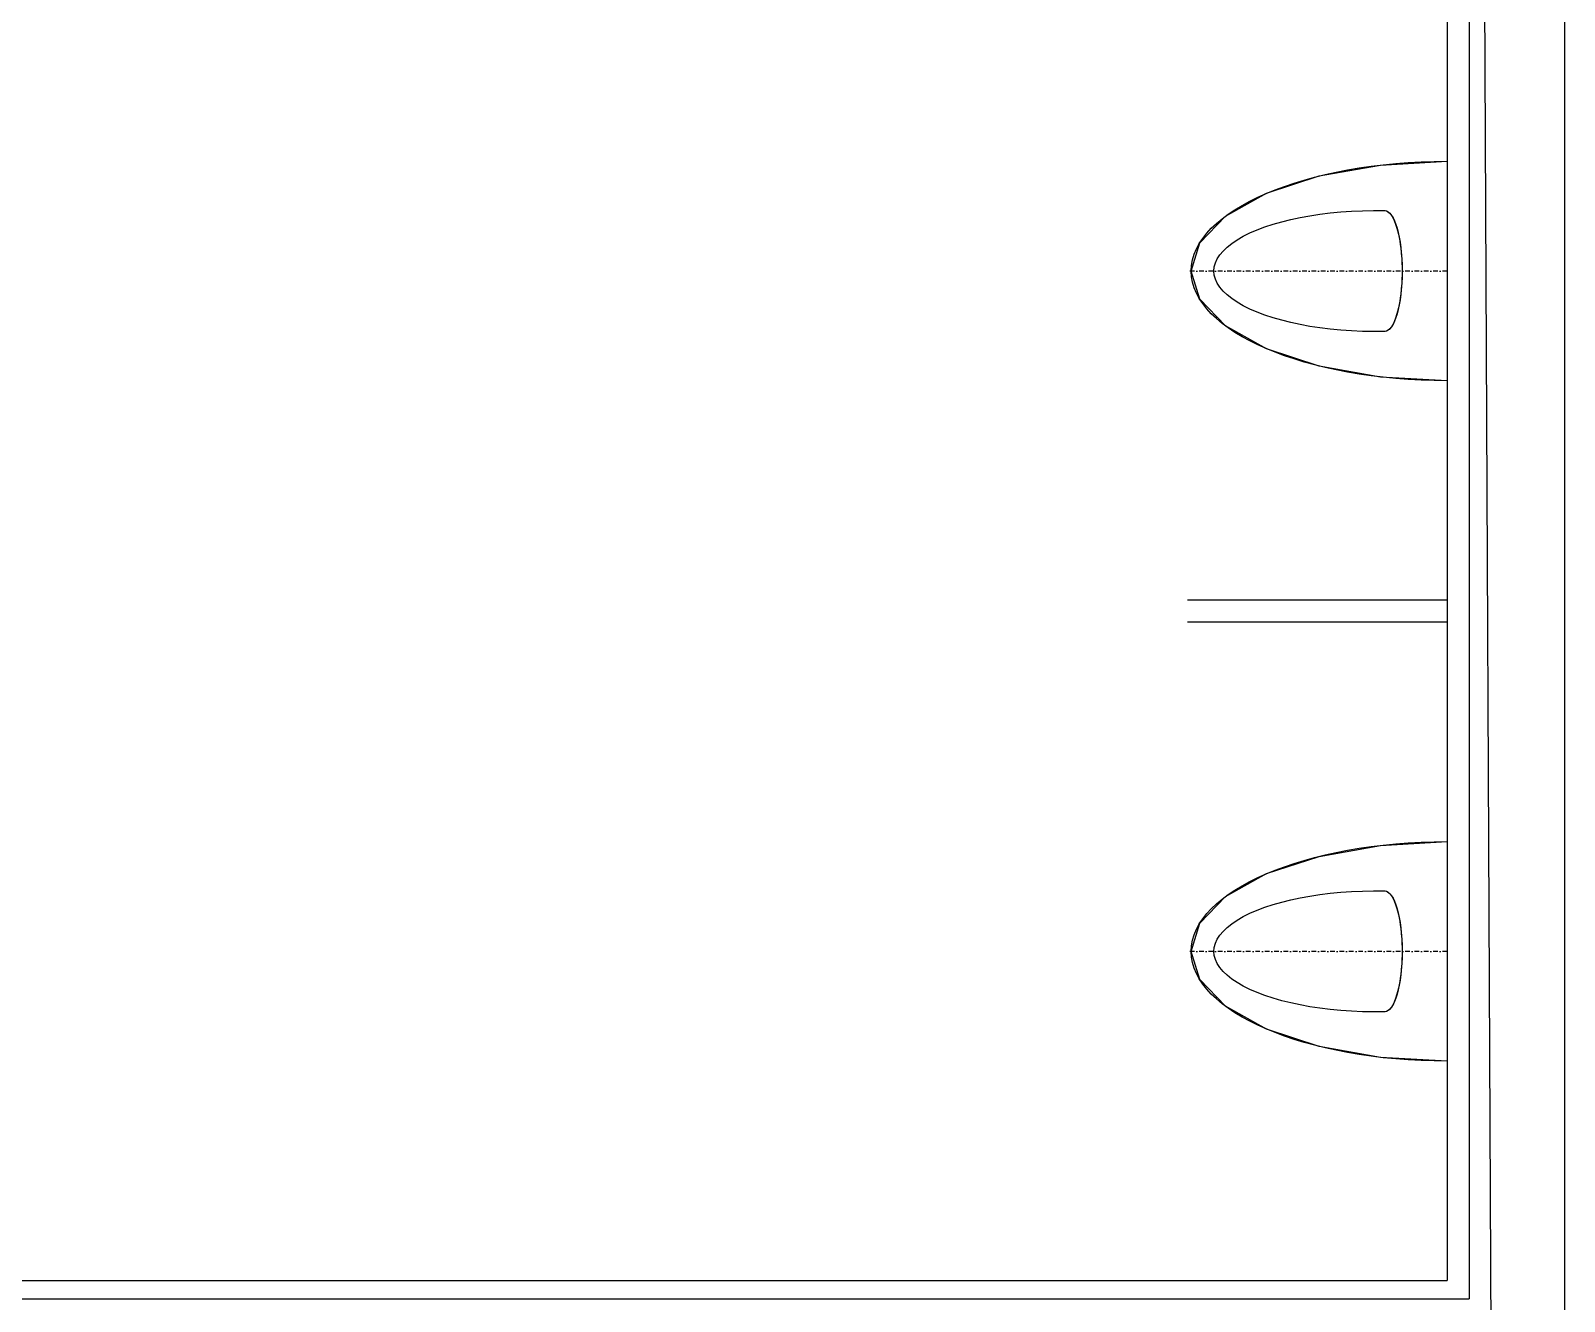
# Model space of a CAD drawing. Header units: millimetres. Extents: x 1372008 to 1414120, y -182161 to -161891.
# Drawn here: x 1393549 to 1395645, y -168899 to -167163 of the extents above; entities that cross this region are included whole.
import ezdxf

# ---------------------------------------------------------------- set-up
doc = ezdxf.new("R2010")
doc.units = ezdxf.units.MM
doc.linetypes.add('DASHDOT2', pattern=[12.7, 6.35, -3.175, 0, -3.175])
for name, color, linetype in [('Divar-komek', 7, 'Continuous'), ('Kafel', 7, 'Continuous'), ('Santexnika', 7, 'Continuous'), ('sutun1', 7, 'Continuous')]:
    doc.layers.add(name, color=color, linetype=linetype)

msp = doc.modelspace()

# ---------------------------------------------------------------- linework, layer by layer
at = {"layer": 'Divar-komek'}
for p, q in [((1395515.2, -162561.1), (1395515.2, -168896.1)), ((1395645.2, -162561.1), (1395645.2, -169026.1)), ((1391865.2, -168896.1), (1395515.2, -168896.1))]:
    msp.add_line(p, q, dxfattribs=at)
at = {"layer": 'Kafel'}
for p, q in [((1395485.2, -162391.1), (1395485.2, -168871.1)), ((1395515.2, -162561.1), (1395515.2, -168871.1)), ((1391865.2, -168871.1), (1395485.2, -168871.1))]:
    msp.add_line(p, q, dxfattribs=at)
at = {"layer": 'Santexnika'}
for p, q in [((1395485.2, -167341.1), (1395485.2, -167641.1)), ((1395485.2, -167341.1), (1395485.2, -167641.1)), ((1395485.2, -167341.1), (1395485.2, -167641.1)), ((1395485.2, -167341.1), (1395485.2, -167641.1)), ((1395485.2, -167341.1), (1395485.2, -167641.1)), ((1395485.2, -167341.1), (1395485.2, -167641.1)), ((1395485.2, -167341.1), (1395485.2, -167641.1)), ((1395485.2, -167341.1), (1395485.2, -167641.1)), ((1395485.2, -167941.1), (1395130.2, -167941.1)), ((1395485.2, -167941.1), (1395130.2, -167941.1)), ((1395485.2, -167941.1), (1395130.2, -167941.1)), ((1395485.2, -167941.1), (1395130.2, -167941.1)), ((1395485.2, -167941.1), (1395130.2, -167941.1)), ((1395485.2, -167941.1), (1395130.2, -167941.1)), ((1395485.2, -167941.1), (1395130.2, -167941.1)), ((1395485.2, -167941.1), (1395130.2, -167941.1)), ((1395485.2, -167971.1), (1395130.2, -167971.1)), ((1395485.2, -167971.1), (1395130.2, -167971.1)), ((1395485.2, -167971.1), (1395130.2, -167971.1)), ((1395485.2, -167971.1), (1395130.2, -167971.1)), ((1395485.2, -167971.1), (1395130.2, -167971.1)), ((1395485.2, -167971.1), (1395130.2, -167971.1)), ((1395485.2, -167971.1), (1395130.2, -167971.1)), ((1395485.2, -167971.1), (1395130.2, -167971.1)), ((1395485.2, -168271.1), (1395485.2, -168571.1)), ((1395485.2, -168271.1), (1395485.2, -168571.1)), ((1395485.2, -168271.1), (1395485.2, -168571.1)), ((1395485.2, -168271.1), (1395485.2, -168571.1)), ((1395485.2, -168271.1), (1395485.2, -168571.1)), ((1395485.2, -168271.1), (1395485.2, -168571.1)), ((1395485.2, -168271.1), (1395485.2, -168571.1)), ((1395485.2, -168271.1), (1395485.2, -168571.1))]:
    msp.add_line(p, q, dxfattribs=at)
at = {"layer": 'Santexnika', "color": 26, "linetype": 'DASHDOT2', "true_color": 0x791e15}
for p, q in [((1395485.2, -167491.1), (1395130.2, -167491.1)), ((1395485.2, -167491.1), (1395130.2, -167491.1)), ((1395485.2, -167491.1), (1395130.2, -167491.1)), ((1395485.2, -167491.1), (1395130.2, -167491.1)), ((1395485.2, -167491.1), (1395130.2, -167491.1)), ((1395485.2, -167491.1), (1395130.2, -167491.1)), ((1395485.2, -167491.1), (1395130.2, -167491.1)), ((1395485.2, -167491.1), (1395130.2, -167491.1)), ((1395485.2, -168421.1), (1395130.2, -168421.1)), ((1395485.2, -168421.1), (1395130.2, -168421.1)), ((1395485.2, -168421.1), (1395130.2, -168421.1)), ((1395485.2, -168421.1), (1395130.2, -168421.1)), ((1395485.2, -168421.1), (1395130.2, -168421.1)), ((1395485.2, -168421.1), (1395130.2, -168421.1)), ((1395485.2, -168421.1), (1395130.2, -168421.1)), ((1395485.2, -168421.1), (1395130.2, -168421.1))]:
    msp.add_line(p, q, dxfattribs=at)
at = {"layer": 'Santexnika'}
for points in [[(1395485.2, -167641.1), (1395393.9, -167636), (1395310.2, -167621), (1395238.2, -167597.4), (1395182.1, -167566.1), (1395146.9, -167529.7), (1395135.2, -167491.1), (1395146.9, -167452.6), (1395182.1, -167416.1), (1395238.2, -167384.8), (1395310.2, -167361.2), (1395393.9, -167346.3), (1395485.2, -167341.1)], [(1395485.2, -167641.1), (1395393.9, -167636), (1395310.2, -167621), (1395238.2, -167597.4), (1395182.1, -167566.1), (1395146.9, -167529.7), (1395135.2, -167491.1), (1395146.9, -167452.6), (1395182.1, -167416.1), (1395238.2, -167384.8), (1395310.2, -167361.2), (1395393.9, -167346.3), (1395485.2, -167341.1)], [(1395485.2, -167641.1), (1395393.9, -167636), (1395310.2, -167621), (1395238.2, -167597.4), (1395182.1, -167566.1), (1395146.9, -167529.7), (1395135.2, -167491.1), (1395146.9, -167452.6), (1395182.1, -167416.1), (1395238.2, -167384.8), (1395310.2, -167361.2), (1395393.9, -167346.3), (1395485.2, -167341.1)], [(1395485.2, -167641.1), (1395393.9, -167636), (1395310.2, -167621), (1395238.2, -167597.4), (1395182.1, -167566.1), (1395146.9, -167529.7), (1395135.2, -167491.1), (1395146.9, -167452.6), (1395182.1, -167416.1), (1395238.2, -167384.8), (1395310.2, -167361.2), (1395393.9, -167346.3), (1395485.2, -167341.1)], [(1395485.2, -167641.1), (1395393.9, -167636), (1395310.2, -167621), (1395238.2, -167597.4), (1395182.1, -167566.1), (1395146.9, -167529.7), (1395135.2, -167491.1), (1395146.9, -167452.6), (1395182.1, -167416.1), (1395238.2, -167384.8), (1395310.2, -167361.2), (1395393.9, -167346.3), (1395485.2, -167341.1)], [(1395485.2, -167641.1), (1395393.9, -167636), (1395310.2, -167621), (1395238.2, -167597.4), (1395182.1, -167566.1), (1395146.9, -167529.7), (1395135.2, -167491.1), (1395146.9, -167452.6), (1395182.1, -167416.1), (1395238.2, -167384.8), (1395310.2, -167361.2), (1395393.9, -167346.3), (1395485.2, -167341.1)], [(1395485.2, -167641.1), (1395393.9, -167636), (1395310.2, -167621), (1395238.2, -167597.4), (1395182.1, -167566.1), (1395146.9, -167529.7), (1395135.2, -167491.1), (1395146.9, -167452.6), (1395182.1, -167416.1), (1395238.2, -167384.8), (1395310.2, -167361.2), (1395393.9, -167346.3), (1395485.2, -167341.1)], [(1395485.2, -168571.1), (1395393.9, -168566), (1395310.2, -168551), (1395238.2, -168527.4), (1395182.1, -168496.1), (1395146.9, -168459.7), (1395135.2, -168421.1), (1395146.9, -168382.6), (1395182.1, -168346.1), (1395238.2, -168314.8), (1395310.2, -168291.2), (1395393.9, -168276.3), (1395485.2, -168271.1)], [(1395485.2, -168571.1), (1395393.9, -168566), (1395310.2, -168551), (1395238.2, -168527.4), (1395182.1, -168496.1), (1395146.9, -168459.7), (1395135.2, -168421.1), (1395146.9, -168382.6), (1395182.1, -168346.1), (1395238.2, -168314.8), (1395310.2, -168291.2), (1395393.9, -168276.3), (1395485.2, -168271.1)], [(1395485.2, -168571.1), (1395393.9, -168566), (1395310.2, -168551), (1395238.2, -168527.4), (1395182.1, -168496.1), (1395146.9, -168459.7), (1395135.2, -168421.1), (1395146.9, -168382.6), (1395182.1, -168346.1), (1395238.2, -168314.8), (1395310.2, -168291.2), (1395393.9, -168276.3), (1395485.2, -168271.1)], [(1395485.2, -168571.1), (1395393.9, -168566), (1395310.2, -168551), (1395238.2, -168527.4), (1395182.1, -168496.1), (1395146.9, -168459.7), (1395135.2, -168421.1), (1395146.9, -168382.6), (1395182.1, -168346.1), (1395238.2, -168314.8), (1395310.2, -168291.2), (1395393.9, -168276.3), (1395485.2, -168271.1)], [(1395485.2, -168571.1), (1395393.9, -168566), (1395310.2, -168551), (1395238.2, -168527.4), (1395182.1, -168496.1), (1395146.9, -168459.7), (1395135.2, -168421.1), (1395146.9, -168382.6), (1395182.1, -168346.1), (1395238.2, -168314.8), (1395310.2, -168291.2), (1395393.9, -168276.3), (1395485.2, -168271.1)], [(1395485.2, -168571.1), (1395393.9, -168566), (1395310.2, -168551), (1395238.2, -168527.4), (1395182.1, -168496.1), (1395146.9, -168459.7), (1395135.2, -168421.1), (1395146.9, -168382.6), (1395182.1, -168346.1), (1395238.2, -168314.8), (1395310.2, -168291.2), (1395393.9, -168276.3), (1395485.2, -168271.1)], [(1395485.2, -168571.1), (1395393.9, -168566), (1395310.2, -168551), (1395238.2, -168527.4), (1395182.1, -168496.1), (1395146.9, -168459.7), (1395135.2, -168421.1), (1395146.9, -168382.6), (1395182.1, -168346.1), (1395238.2, -168314.8), (1395310.2, -168291.2), (1395393.9, -168276.3), (1395485.2, -168271.1)]]:
    msp.add_lwpolyline(points, dxfattribs=at)
at = {"layer": 'Santexnika', "extrusion": (0, 0, -1)}
for centre, major_axis, ratio, start_param, end_param in [((1395485.2, -167491.1), (-350, 0), 0.428571, 4.712389, 1.570796), ((1395386.9, -167491.1), (-220.6, 0), 0.374986, 4.654388, 1.628798), ((1395386.9, -167491.1), (220.6, 0), 0.374986, 1.512795, 4.77039), ((1395386.9, -167491.1), (220.6, 0), 0.374986, 1.512795, 4.77039), ((1395386.9, -167491.1), (220.6, 0), 0.374986, 1.512795, 4.77039), ((1395386.9, -167491.1), (220.6, 0), 0.374986, 1.512795, 4.77039), ((1395386.9, -167491.1), (220.6, 0), 0.374986, 1.512795, 4.77039), ((1395386.9, -167491.1), (220.6, 0), 0.374986, 1.512795, 4.77039), ((1395386.9, -167491.1), (220.6, 0), 0.374986, 1.512795, 4.77039), ((1395399.7, -167491.1), (0, -82.6), 0.28758, 3.141593, 0), ((1395399.7, -167491.1), (0, 82.6), 0.28758, 6.283185, 3.141593), ((1395399.7, -167491.1), (0, 82.6), 0.28758, 6.283185, 3.141593), ((1395399.7, -167491.1), (0, 82.6), 0.28758, 6.283185, 3.141593), ((1395399.7, -167491.1), (0, 82.6), 0.28758, 6.283185, 3.141593), ((1395399.7, -167491.1), (0, 82.6), 0.28758, 6.283185, 3.141593), ((1395399.7, -167491.1), (0, 82.6), 0.28758, 6.283185, 3.141593), ((1395399.7, -167491.1), (0, 82.6), 0.28758, 6.283185, 3.141593), ((1395485.2, -168421.1), (-350, 0), 0.428571, 4.712389, 1.570796), ((1395386.9, -168421.1), (-220.6, 0), 0.374986, 4.654388, 1.628798), ((1395386.9, -168421.1), (220.6, 0), 0.374986, 1.512795, 4.77039), ((1395386.9, -168421.1), (220.6, 0), 0.374986, 1.512795, 4.77039), ((1395386.9, -168421.1), (220.6, 0), 0.374986, 1.512795, 4.77039), ((1395386.9, -168421.1), (220.6, 0), 0.374986, 1.512795, 4.77039), ((1395386.9, -168421.1), (220.6, 0), 0.374986, 1.512795, 4.77039), ((1395386.9, -168421.1), (220.6, 0), 0.374986, 1.512795, 4.77039), ((1395386.9, -168421.1), (220.6, 0), 0.374986, 1.512795, 4.77039), ((1395399.7, -168421.1), (0, -82.6), 0.28758, 3.141593, 0), ((1395399.7, -168421.1), (0, 82.6), 0.28758, 6.283185, 3.141593), ((1395399.7, -168421.1), (0, 82.6), 0.28758, 6.283185, 3.141593), ((1395399.7, -168421.1), (0, 82.6), 0.28758, 6.283185, 3.141593), ((1395399.7, -168421.1), (0, 82.6), 0.28758, 6.283185, 3.141593), ((1395399.7, -168421.1), (0, 82.6), 0.28758, 6.283185, 3.141593), ((1395399.7, -168421.1), (0, 82.6), 0.28758, 6.283185, 3.141593), ((1395399.7, -168421.1), (0, 82.6), 0.28758, 6.283185, 3.141593)]:
    msp.add_ellipse(centre, major_axis=major_axis, ratio=ratio, start_param=start_param, end_param=end_param, dxfattribs=at)
at = {"layer": 'sutun1', "color": 134}
msp.add_line((1395515.2, -162561.1), (1395545.2, -169041.1), dxfattribs=at)

doc.saveas('drawing.dxf')
